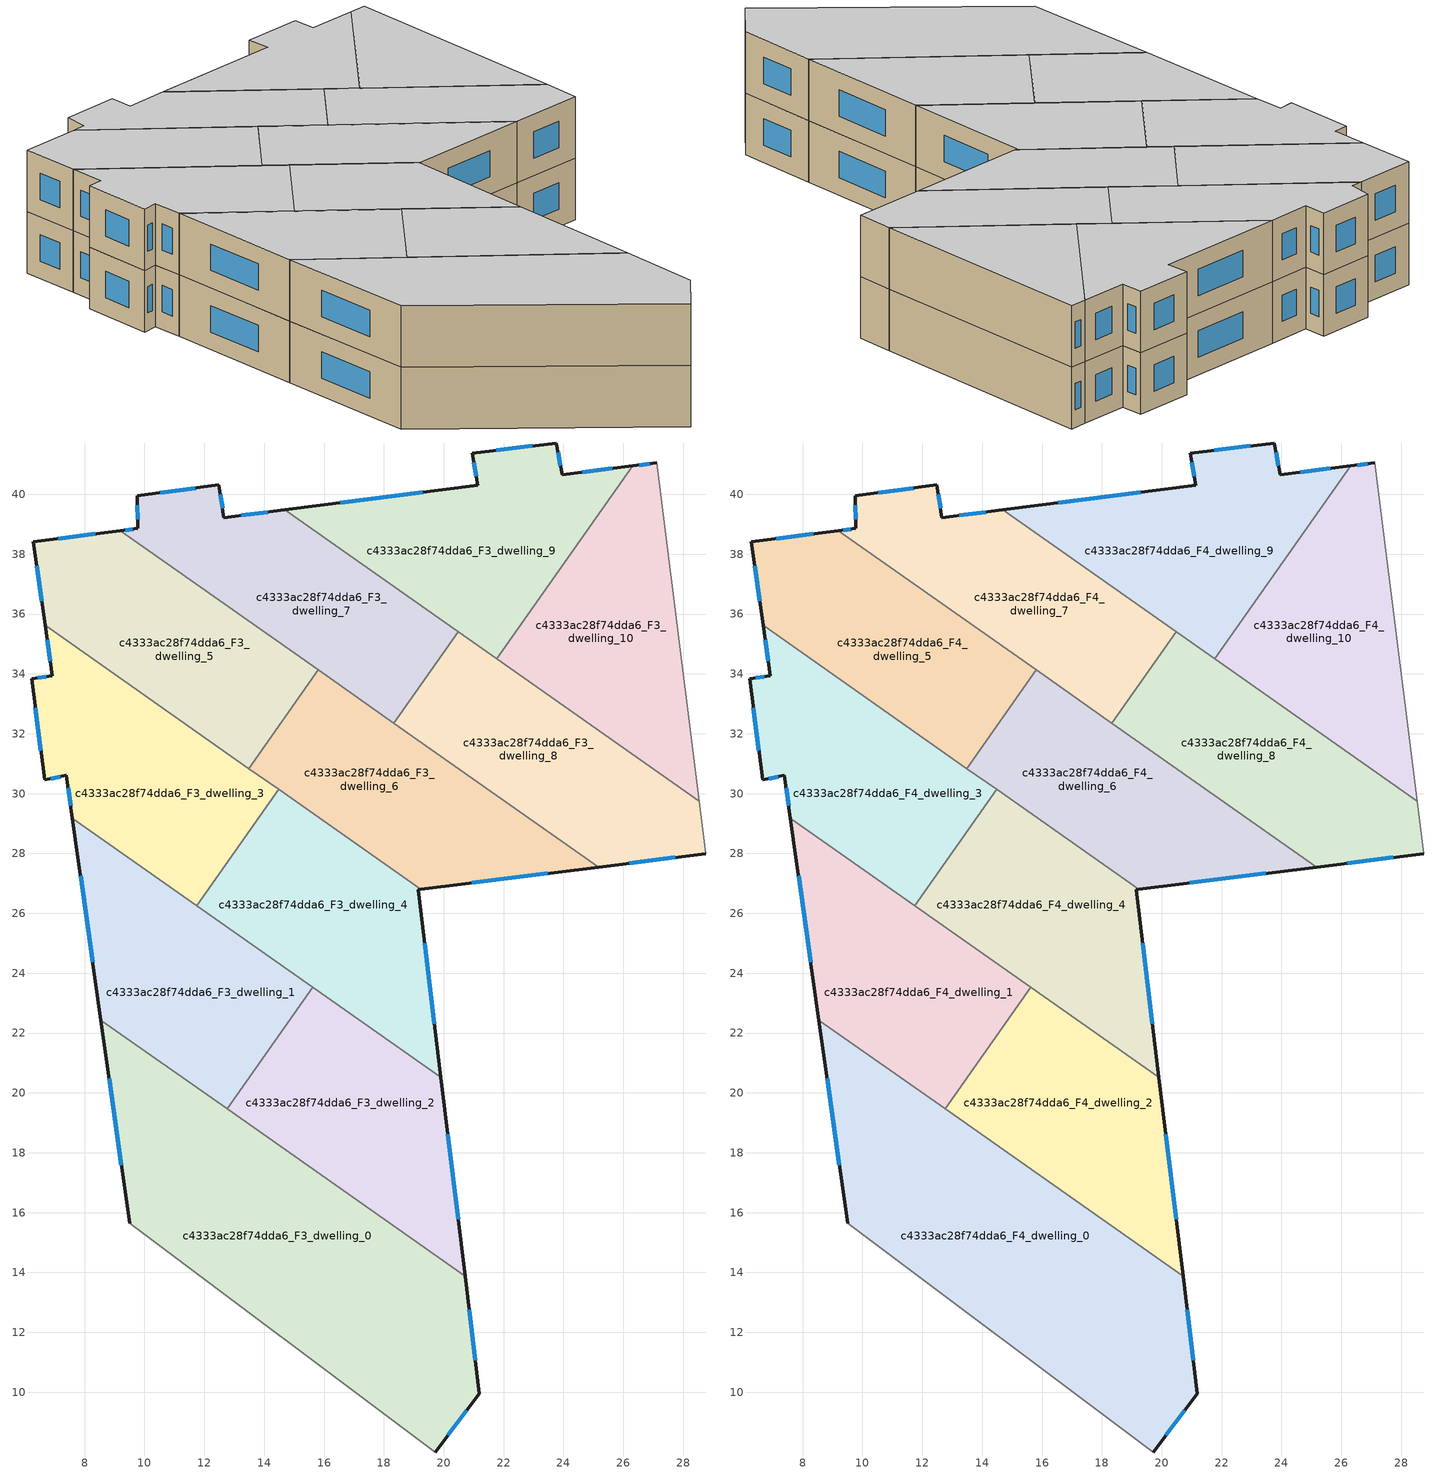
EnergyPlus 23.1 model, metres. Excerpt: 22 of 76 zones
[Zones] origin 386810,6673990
c4333ac28f74dda6_F3_dwelling_0
 floor to c4333ac28f74dda6_F2_dwelling_0 (EU_floor_Construction): 20.72,13.88 21.19,9.95 19.72,8 9.51,15.64 8.55,22.43 z9
 wall outside (EU_wall_Construction): 19.72,8 21.19,9.95 20.72,13.88 / 8.55,22.43 9.51,15.64 z9:12
 wall adiabatic (EU_wall_Construction): 9.51,15.64 19.72,8 z9:12
 wall to c4333ac28f74dda6_F3_dwelling_2 (EU_wall_Construction): 20.72,13.88 12.76,19.47 z9:12
 wall to c4333ac28f74dda6_F3_dwelling_1 (EU_wall_Construction): 12.76,19.47 8.55,22.43 z9:12
 window (EU_Window_Construction): 21.06,11.07 20.85,12.75 / 20.14,8.56 20.77,9.39 / 8.82,20.49 9.23,17.58 z9.86:11.14
c4333ac28f74dda6_F3_dwelling_1
 floor to c4333ac28f74dda6_F2_dwelling_1 (EU_floor_Construction): 15.62,23.53 12.76,19.47 8.55,22.43 7.59,29.18 z9
 wall outside (EU_wall_Construction): 7.59,29.18 8.55,22.43 z9:12
 wall to c4333ac28f74dda6_F3_dwelling_2 (EU_wall_Construction): 12.76,19.47 15.62,23.53 z9:12
 wall to c4333ac28f74dda6_F3_dwelling_3 (EU_wall_Construction): 11.75,26.25 7.59,29.18 z9:12
 wall to c4333ac28f74dda6_F3_dwelling_4 (EU_wall_Construction): 15.62,23.53 11.75,26.25 z9:12
 window (EU_Window_Construction): 7.87,27.25 8.27,24.36 z9.86:11.14
c4333ac28f74dda6_F3_dwelling_10
 floor to c4333ac28f74dda6_F2_dwelling_10 (EU_floor_Construction): 27.11,41.05 28.54,29.75 21.78,34.5 26.31,40.95 z9
 wall outside (EU_wall_Construction): 27.11,41.05 26.31,40.95 z9:12
 wall to c4333ac28f74dda6_F3_dwelling_9 (EU_wall_Construction): 26.31,40.95 21.78,34.5 z9:12
 wall adiabatic (EU_wall_Construction): 28.54,29.75 27.11,41.05 z9:12
 wall to c4333ac28f74dda6_F3_dwelling_8 (EU_wall_Construction): 21.78,34.5 28.54,29.75 z9:12
 window (EU_Window_Construction): 26.88,41.02 26.54,40.98 z9.86:11.14
c4333ac28f74dda6_F3_dwelling_2
 floor to c4333ac28f74dda6_F2_dwelling_2 (EU_floor_Construction): 19.91,20.52 20.72,13.88 12.76,19.47 15.62,23.53 z9
 wall outside (EU_wall_Construction): 20.72,13.88 19.91,20.52 z9:12
 wall to c4333ac28f74dda6_F3_dwelling_4 (EU_wall_Construction): 19.91,20.52 15.62,23.53 z9:12
 window (EU_Window_Construction): 20.49,15.77 20.14,18.62 z9.86:11.14
c4333ac28f74dda6_F3_dwelling_3
 floor to c4333ac28f74dda6_F2_dwelling_3 (EU_floor_Construction): 14.49,30.14 11.75,26.25 7.59,29.18 7.39,30.61 6.67,30.46 6.23,33.83 6.92,33.94 6.68,35.63 z9
 wall outside (EU_wall_Construction): 6.68,35.63 6.92,33.94 6.23,33.83 6.67,30.46 7.39,30.61 7.59,29.18 z9:12
 wall to c4333ac28f74dda6_F3_dwelling_4 (EU_wall_Construction): 11.75,26.25 14.49,30.14 z9:12
 wall to c4333ac28f74dda6_F3_dwelling_5 (EU_wall_Construction): 13.49,30.84 6.68,35.63 z9:12
 wall to c4333ac28f74dda6_F3_dwelling_6 (EU_wall_Construction): 14.49,30.14 13.49,30.84 z9:12
 window (EU_Window_Construction): 7.45,30.2 7.53,29.59 / 6.87,30.5 7.18,30.57 / 6.36,32.87 6.54,31.42 / 6.72,33.91 6.43,33.86 / 6.75,35.15 6.85,34.42 z9.86:11.14
c4333ac28f74dda6_F3_dwelling_4
 floor to c4333ac28f74dda6_F2_dwelling_4 (EU_floor_Construction): 19.23,26.8 19.15,26.79 19.91,20.52 11.75,26.25 14.49,30.14 z9
 wall outside (EU_wall_Construction): 19.91,20.52 19.15,26.79 19.23,26.8 z9:12
 wall to c4333ac28f74dda6_F3_dwelling_6 (EU_wall_Construction): 19.23,26.8 14.49,30.14 z9:12
 window (EU_Window_Construction): 19.69,22.31 19.36,25 z9.86:11.14
c4333ac28f74dda6_F3_dwelling_5
 floor to c4333ac28f74dda6_F2_dwelling_5 (EU_floor_Construction): 15.81,34.13 13.49,30.84 6.68,35.63 6.29,38.42 9.19,38.79 z9
 wall outside (EU_wall_Construction): 9.19,38.79 6.29,38.42 6.68,35.63 z9:12
 wall to c4333ac28f74dda6_F3_dwelling_6 (EU_wall_Construction): 13.49,30.84 15.81,34.13 z9:12
 wall to c4333ac28f74dda6_F3_dwelling_7 (EU_wall_Construction): 15.81,34.13 9.19,38.79 z9:12
 window (EU_Window_Construction): 6.4,37.62 6.57,36.43 / 8.36,38.68 7.12,38.52 z9.86:11.14
c4333ac28f74dda6_F3_dwelling_6
 floor to c4333ac28f74dda6_F2_dwelling_6 (EU_floor_Construction): 25.17,27.55 19.23,26.8 13.49,30.84 15.81,34.13 z9
 wall outside (EU_wall_Construction): 19.23,26.8 25.17,27.55 z9:12
 wall to c4333ac28f74dda6_F3_dwelling_8 (EU_wall_Construction): 25.17,27.55 18.34,32.36 z9:12
 wall to c4333ac28f74dda6_F3_dwelling_7 (EU_wall_Construction): 18.34,32.36 15.81,34.13 z9:12
 window (EU_Window_Construction): 20.93,27.02 23.48,27.33 z9.86:11.14
c4333ac28f74dda6_F3_dwelling_7
 floor to c4333ac28f74dda6_F2_dwelling_7 (EU_floor_Construction): 20.48,35.41 18.34,32.36 9.19,38.79 9.78,38.86 9.75,39.96 12.49,40.31 12.66,39.22 14.7,39.48 z9
 wall outside (EU_wall_Construction): 14.7,39.48 12.66,39.22 12.49,40.31 9.75,39.96 9.78,38.86 9.19,38.79 z9:12
 wall to c4333ac28f74dda6_F3_dwelling_8 (EU_wall_Construction): 18.34,32.36 20.48,35.41 z9:12
 wall to c4333ac28f74dda6_F3_dwelling_9 (EU_wall_Construction): 20.48,35.41 14.7,39.48 z9:12
 window (EU_Window_Construction): 14.11,39.41 13.24,39.3 / 9.61,38.84 9.36,38.81 / 9.76,39.64 9.77,39.17 / 11.7,40.21 10.53,40.06 / 12.61,39.54 12.54,40 z9.86:11.14
c4333ac28f74dda6_F3_dwelling_8
 floor to c4333ac28f74dda6_F2_dwelling_8 (EU_floor_Construction): 28.54,29.75 28.76,28 25.17,27.55 18.34,32.36 20.48,35.41 z9
 wall outside (EU_wall_Construction): 25.17,27.55 28.76,28 z9:12
 wall adiabatic (EU_wall_Construction): 28.76,28 28.54,29.75 z9:12
 wall to c4333ac28f74dda6_F3_dwelling_9 (EU_wall_Construction): 21.77,34.5 20.48,35.41 z9:12
 window (EU_Window_Construction): 26.2,27.68 27.73,27.87 z9.86:11.14
c4333ac28f74dda6_F3_dwelling_9
 floor to c4333ac28f74dda6_F2_dwelling_9 (EU_floor_Construction): 26.31,40.95 21.78,34.5 14.7,39.48 21.13,40.3 20.96,41.37 23.76,41.71 23.96,40.65 z9
 wall outside (EU_wall_Construction): 26.31,40.95 23.96,40.65 23.76,41.71 20.96,41.37 21.13,40.3 14.7,39.48 z9:12
 window (EU_Window_Construction): 25.64,40.87 24.63,40.74 / 19.29,40.06 16.53,39.71 / 21.01,41.07 21.08,40.6 / 22.96,41.62 21.76,41.47 / 23.9,40.96 23.82,41.41 z9.86:11.14
c4333ac28f74dda6_F4_dwelling_0
 floor to c4333ac28f74dda6_F3_dwelling_0 (EU_floor_Construction): 20.72,13.88 21.19,9.95 19.72,8 9.51,15.64 8.55,22.43 z12
 wall outside (EU_wall_Construction): 19.72,8 21.19,9.95 20.72,13.88 / 8.55,22.43 9.51,15.64 z12:15
 wall adiabatic (EU_wall_Construction): 9.51,15.64 19.72,8 z12:15
 wall to c4333ac28f74dda6_F4_dwelling_2 (EU_wall_Construction): 20.72,13.88 12.76,19.47 z12:15
 wall to c4333ac28f74dda6_F4_dwelling_1 (EU_wall_Construction): 12.76,19.47 8.55,22.43 z12:15
 window (EU_Window_Construction): 21.06,11.07 20.85,12.75 / 20.14,8.56 20.77,9.39 / 8.82,20.49 9.23,17.58 z12.86:14.14
 ceiling to c4333ac28f74dda6_F5_dwelling_0 (EU_floor_Construction): 19.72,8 21.19,9.95 20.72,13.88 8.55,22.43 9.51,15.64 z15
c4333ac28f74dda6_F4_dwelling_1
 floor to c4333ac28f74dda6_F3_dwelling_1 (EU_floor_Construction): 15.62,23.53 12.76,19.47 8.55,22.43 7.59,29.18 z12
 wall outside (EU_wall_Construction): 7.59,29.18 8.55,22.43 z12:15
 wall to c4333ac28f74dda6_F4_dwelling_2 (EU_wall_Construction): 12.76,19.47 15.62,23.53 z12:15
 wall to c4333ac28f74dda6_F4_dwelling_3 (EU_wall_Construction): 11.75,26.25 7.59,29.18 z12:15
 wall to c4333ac28f74dda6_F4_dwelling_4 (EU_wall_Construction): 15.62,23.53 11.75,26.25 z12:15
 window (EU_Window_Construction): 7.87,27.25 8.27,24.36 z12.86:14.14
 ceiling to c4333ac28f74dda6_F5_dwelling_1 (EU_floor_Construction): 12.76,19.47 15.62,23.53 7.59,29.18 8.55,22.43 z15
c4333ac28f74dda6_F4_dwelling_10
 floor to c4333ac28f74dda6_F3_dwelling_10 (EU_floor_Construction): 27.11,41.05 28.54,29.75 21.78,34.5 26.31,40.95 z12
 wall outside (EU_wall_Construction): 27.11,41.05 26.31,40.95 z12:15
 wall to c4333ac28f74dda6_F4_dwelling_9 (EU_wall_Construction): 26.31,40.95 21.78,34.5 z12:15
 wall adiabatic (EU_wall_Construction): 28.54,29.75 27.11,41.05 z12:15
 wall to c4333ac28f74dda6_F4_dwelling_8 (EU_wall_Construction): 21.78,34.5 28.54,29.75 z12:15
 window (EU_Window_Construction): 26.88,41.02 26.54,40.98 z12.86:14.14
 ceiling to c4333ac28f74dda6_F5_dwelling_10 (EU_floor_Construction): 28.54,29.75 27.11,41.05 26.31,40.95 21.78,34.5 z15
c4333ac28f74dda6_F4_dwelling_2
 floor to c4333ac28f74dda6_F3_dwelling_2 (EU_floor_Construction): 19.91,20.52 20.72,13.88 12.76,19.47 15.62,23.53 z12
 wall outside (EU_wall_Construction): 20.72,13.88 19.91,20.52 z12:15
 wall to c4333ac28f74dda6_F4_dwelling_4 (EU_wall_Construction): 19.91,20.52 15.62,23.53 z12:15
 window (EU_Window_Construction): 20.49,15.77 20.14,18.62 z12.86:14.14
 ceiling to c4333ac28f74dda6_F5_dwelling_2 (EU_floor_Construction): 20.72,13.88 19.91,20.52 15.62,23.53 12.76,19.47 z15
c4333ac28f74dda6_F4_dwelling_3
 floor to c4333ac28f74dda6_F3_dwelling_3 (EU_floor_Construction): 14.49,30.14 11.75,26.25 7.59,29.18 7.39,30.61 6.67,30.46 6.23,33.83 6.92,33.94 6.68,35.63 z12
 wall outside (EU_wall_Construction): 6.68,35.63 6.92,33.94 6.23,33.83 6.67,30.46 7.39,30.61 7.59,29.18 z12:15
 wall to c4333ac28f74dda6_F4_dwelling_4 (EU_wall_Construction): 11.75,26.25 14.49,30.14 z12:15
 wall to c4333ac28f74dda6_F4_dwelling_5 (EU_wall_Construction): 13.49,30.84 6.68,35.63 z12:15
 wall to c4333ac28f74dda6_F4_dwelling_6 (EU_wall_Construction): 14.49,30.14 13.49,30.84 z12:15
 window (EU_Window_Construction): 7.45,30.2 7.53,29.59 / 6.87,30.5 7.18,30.57 / 6.36,32.87 6.54,31.42 / 6.72,33.91 6.43,33.86 / 6.75,35.15 6.85,34.42 z12.86:14.14
 ceiling to c4333ac28f74dda6_F5_dwelling_3 (EU_floor_Construction): 11.75,26.25 14.49,30.14 6.68,35.63 6.92,33.94 6.23,33.83 6.67,30.46 7.39,30.61 7.59,29.18 z15
c4333ac28f74dda6_F4_dwelling_4
 floor to c4333ac28f74dda6_F3_dwelling_4 (EU_floor_Construction): 19.23,26.8 19.15,26.79 19.91,20.52 11.75,26.25 14.49,30.14 z12
 wall outside (EU_wall_Construction): 19.91,20.52 19.15,26.79 19.23,26.8 z12:15
 wall to c4333ac28f74dda6_F4_dwelling_6 (EU_wall_Construction): 19.23,26.8 14.49,30.14 z12:15
 window (EU_Window_Construction): 19.69,22.31 19.36,25 z12.86:14.14
 ceiling to c4333ac28f74dda6_F5_dwelling_4 (EU_floor_Construction): 19.91,20.52 19.15,26.79 19.23,26.8 14.49,30.14 11.75,26.25 z15
c4333ac28f74dda6_F4_dwelling_5
 floor to c4333ac28f74dda6_F3_dwelling_5 (EU_floor_Construction): 15.81,34.13 13.49,30.84 6.68,35.63 6.29,38.42 9.19,38.79 z12
 wall outside (EU_wall_Construction): 9.19,38.79 6.29,38.42 6.68,35.63 z12:15
 wall to c4333ac28f74dda6_F4_dwelling_6 (EU_wall_Construction): 13.49,30.84 15.81,34.13 z12:15
 wall to c4333ac28f74dda6_F4_dwelling_7 (EU_wall_Construction): 15.81,34.13 9.19,38.79 z12:15
 window (EU_Window_Construction): 6.4,37.62 6.57,36.43 / 8.36,38.68 7.12,38.52 z12.86:14.14
 ceiling to c4333ac28f74dda6_F5_dwelling_5 (EU_floor_Construction): 13.49,30.84 15.81,34.13 9.19,38.79 6.29,38.42 6.68,35.63 z15
c4333ac28f74dda6_F4_dwelling_6
 floor to c4333ac28f74dda6_F3_dwelling_6 (EU_floor_Construction): 25.17,27.55 19.23,26.8 13.49,30.84 15.81,34.13 z12
 wall outside (EU_wall_Construction): 19.23,26.8 25.17,27.55 z12:15
 wall to c4333ac28f74dda6_F4_dwelling_8 (EU_wall_Construction): 25.17,27.55 18.34,32.36 z12:15
 wall to c4333ac28f74dda6_F4_dwelling_7 (EU_wall_Construction): 18.34,32.36 15.81,34.13 z12:15
 window (EU_Window_Construction): 20.93,27.02 23.48,27.33 z12.86:14.14
 ceiling to c4333ac28f74dda6_F5_dwelling_6 (EU_floor_Construction): 25.17,27.55 15.81,34.13 13.49,30.84 19.23,26.8 z15
c4333ac28f74dda6_F4_dwelling_7
 floor to c4333ac28f74dda6_F3_dwelling_7 (EU_floor_Construction): 20.48,35.41 18.34,32.36 9.19,38.79 9.78,38.86 9.75,39.96 12.49,40.31 12.66,39.22 14.7,39.48 z12
 wall outside (EU_wall_Construction): 14.7,39.48 12.66,39.22 12.49,40.31 9.75,39.96 9.78,38.86 9.19,38.79 z12:15
 wall to c4333ac28f74dda6_F4_dwelling_8 (EU_wall_Construction): 18.34,32.36 20.48,35.41 z12:15
 wall to c4333ac28f74dda6_F4_dwelling_9 (EU_wall_Construction): 20.48,35.41 14.7,39.48 z12:15
 window (EU_Window_Construction): 14.11,39.41 13.24,39.3 / 9.61,38.84 9.36,38.81 / 9.76,39.64 9.77,39.17 / 11.7,40.21 10.53,40.06 / 12.61,39.54 12.54,40 z12.86:14.14
 ceiling to c4333ac28f74dda6_F5_dwelling_7 (EU_floor_Construction): 18.34,32.36 20.48,35.41 14.7,39.48 12.66,39.22 12.49,40.31 9.75,39.96 9.78,38.86 9.19,38.79 z15
c4333ac28f74dda6_F4_dwelling_8
 floor to c4333ac28f74dda6_F3_dwelling_8 (EU_floor_Construction): 28.54,29.75 28.76,28 25.17,27.55 18.34,32.36 20.48,35.41 z12
 wall outside (EU_wall_Construction): 25.17,27.55 28.76,28 z12:15
 wall adiabatic (EU_wall_Construction): 28.76,28 28.54,29.75 z12:15
 wall to c4333ac28f74dda6_F4_dwelling_9 (EU_wall_Construction): 21.77,34.5 20.48,35.41 z12:15
 window (EU_Window_Construction): 26.2,27.68 27.73,27.87 z12.86:14.14
 ceiling to c4333ac28f74dda6_F5_dwelling_8 (EU_floor_Construction): 28.76,28 28.54,29.75 20.48,35.41 18.34,32.36 25.17,27.55 z15
c4333ac28f74dda6_F4_dwelling_9
 floor to c4333ac28f74dda6_F3_dwelling_9 (EU_floor_Construction): 26.31,40.95 21.78,34.5 14.7,39.48 21.13,40.3 20.96,41.37 23.76,41.71 23.96,40.65 z12
 wall outside (EU_wall_Construction): 26.31,40.95 23.96,40.65 23.76,41.71 20.96,41.37 21.13,40.3 14.7,39.48 z12:15
 window (EU_Window_Construction): 25.64,40.87 24.63,40.74 / 19.29,40.06 16.53,39.71 / 21.01,41.07 21.08,40.6 / 22.96,41.62 21.76,41.47 / 23.9,40.96 23.82,41.41 z12.86:14.14
 ceiling to c4333ac28f74dda6_F5_dwelling_9 (EU_floor_Construction): 21.78,34.5 26.31,40.95 23.96,40.65 23.76,41.71 20.96,41.37 21.13,40.3 14.7,39.48 z15
[Building]
EU S2 Campaign: North Axis=0; Terrain=City; Solar Distribution=FullExterior
[Site:Location]
Helsinki-Vantaa.AP: Latitude=60.317; Longitude=24.963; Time Zone=2; Elevation=54.6
[SizingPeriod:WeatherFileDays]
AnnualSizingPeriod: Begin Month=1; Begin Day of Month=1; End Month=12; End Day of Month=31; Day of Week for Start Day=Monday; Use Weather File Daylight Saving Period=No; Use Weather File Rain and Snow Indicators=No
[MATERIAL]
EU_InternalMass_Material: Roughness=MediumRough; Thickness=0.1; Conductivity=1; Density=1800; Specific Heat=900; Thermal Absorptance=0.9; Solar Absorptance=0.7; Visible Absorptance=0.7
[MATERIAL:NOMASS] Roughness=MediumRough; Thermal Absorptance=0.9; Solar Absorptance=0.7; Visible Absorptance=0.7
Name | Thermal Resistance
EU_wall_NoMass | 1.10183
EU_floor_NoMass | 1.70606
[WINDOWMATERIAL:SIMPLEGLAZINGSYSTEM]
EU_Window_SimpleGlazing: UFactor=3.11035; Solar Heat Gain Coefficient=0.8; Visible Transmittance=0.8
[CONSTRUCTION]
EU_wall_Construction: EU_wall_NoMass
EU_floor_Construction: EU_floor_NoMass
EU_Window_Construction: EU_Window_SimpleGlazing
EU_InternalMass_Construction: EU_InternalMass_Material
[ZONE] Type=1; Multiplier=1; Ceiling Height=autocalculate; Floor Area=autocalculate; Part of Total Floor Area=Yes
Name | Volume
c4333ac28f74dda6_F3_dwelling_0; c4333ac28f74dda6_F4_dwelling_0 | 223.106
c4333ac28f74dda6_F3_dwelling_1; c4333ac28f74dda6_F4_dwelling_1; c4333ac28f74dda6_F3_dwelling_6; c4333ac28f74dda6_F4_dwelling_6 | 111.557
c4333ac28f74dda6_F3_dwelling_10; c4333ac28f74dda6_F4_dwelling_10 | 111.536
c4333ac28f74dda6_F3_dwelling_2; c4333ac28f74dda6_F4_dwelling_2 | 111.563
c4333ac28f74dda6_F3_dwelling_3; c4333ac28f74dda6_F4_dwelling_3 | 111.535
c4333ac28f74dda6_F3_dwelling_4; c4333ac28f74dda6_F4_dwelling_4 | 111.554
c4333ac28f74dda6_F3_dwelling_5; c4333ac28f74dda6_F4_dwelling_5 | 111.558
c4333ac28f74dda6_F3_dwelling_7; c4333ac28f74dda6_F4_dwelling_7 | 111.553
c4333ac28f74dda6_F3_dwelling_8; c4333ac28f74dda6_F4_dwelling_8 | 111.541
c4333ac28f74dda6_F3_dwelling_9; c4333ac28f74dda6_F4_dwelling_9 | 111.542
[INTERNALMASS] Construction=EU_InternalMass_Construction
Name | Zone or ZoneList | Surface Area
c4333ac28f74dda6_F3_dwelling_0_EU_InternalMass | c4333ac28f74dda6_F3_dwelling_0 | 74.3688
c4333ac28f74dda6_F3_dwelling_1_EU_InternalMass | c4333ac28f74dda6_F3_dwelling_1 | 37.1857
c4333ac28f74dda6_F3_dwelling_2_EU_InternalMass | c4333ac28f74dda6_F3_dwelling_2 | 37.1883
c4333ac28f74dda6_F3_dwelling_3_EU_InternalMass | c4333ac28f74dda6_F3_dwelling_3 | 37.1781
c4333ac28f74dda6_F3_dwelling_4_EU_InternalMass | c4333ac28f74dda6_F3_dwelling_4 | 37.1846
c4333ac28f74dda6_F3_dwelling_5_EU_InternalMass | c4333ac28f74dda6_F3_dwelling_5 | 37.186
c4333ac28f74dda6_F3_dwelling_6_EU_InternalMass | c4333ac28f74dda6_F3_dwelling_6 | 37.1859
c4333ac28f74dda6_F3_dwelling_7_EU_InternalMass | c4333ac28f74dda6_F3_dwelling_7 | 37.1843
c4333ac28f74dda6_F3_dwelling_8_EU_InternalMass | c4333ac28f74dda6_F3_dwelling_8 | 37.1799
c4333ac28f74dda6_F3_dwelling_9_EU_InternalMass | c4333ac28f74dda6_F3_dwelling_9 | 37.1808
c4333ac28f74dda6_F3_dwelling_10_EU_InternalMass | c4333ac28f74dda6_F3_dwelling_10 | 37.1787
c4333ac28f74dda6_F4_dwelling_0_EU_InternalMass | c4333ac28f74dda6_F4_dwelling_0 | 74.3688
c4333ac28f74dda6_F4_dwelling_1_EU_InternalMass | c4333ac28f74dda6_F4_dwelling_1 | 37.1857
c4333ac28f74dda6_F4_dwelling_2_EU_InternalMass | c4333ac28f74dda6_F4_dwelling_2 | 37.1883
c4333ac28f74dda6_F4_dwelling_3_EU_InternalMass | c4333ac28f74dda6_F4_dwelling_3 | 37.1781
c4333ac28f74dda6_F4_dwelling_4_EU_InternalMass | c4333ac28f74dda6_F4_dwelling_4 | 37.1846
c4333ac28f74dda6_F4_dwelling_5_EU_InternalMass | c4333ac28f74dda6_F4_dwelling_5 | 37.186
c4333ac28f74dda6_F4_dwelling_6_EU_InternalMass | c4333ac28f74dda6_F4_dwelling_6 | 37.1859
c4333ac28f74dda6_F4_dwelling_7_EU_InternalMass | c4333ac28f74dda6_F4_dwelling_7 | 37.1843
c4333ac28f74dda6_F4_dwelling_8_EU_InternalMass | c4333ac28f74dda6_F4_dwelling_8 | 37.1799
c4333ac28f74dda6_F4_dwelling_9_EU_InternalMass | c4333ac28f74dda6_F4_dwelling_9 | 37.1808
c4333ac28f74dda6_F4_dwelling_10_EU_InternalMass | c4333ac28f74dda6_F4_dwelling_10 | 37.1787
[OTHEREQUIPMENT] Fuel Type=Electricity; Design Level Calculation Method=Watts/Area; Power per Zone Floor Area=1; Fraction Latent=0; Fraction Radiant=0; Fraction Lost=0; Carbon Dioxide Generation Rate=0; EndUse Subcategory=EU_Step8_InternalGains
Name | Zone or ZoneList or Space or SpaceList | Schedule
EU_Step8_InternalGain_c4333ac28f74dda6_F3_dwelling_0_f000 | c4333ac28f74dda6_F3_dwelling_0 | EU_Step8_GainSchedule_c4333ac28f74dda6_F3_dwelling_0_f000
EU_Step8_InternalGain_c4333ac28f74dda6_F3_dwelling_1_f000 | c4333ac28f74dda6_F3_dwelling_1 | EU_Step8_GainSchedule_c4333ac28f74dda6_F3_dwelling_1_f000
EU_Step8_InternalGain_c4333ac28f74dda6_F3_dwelling_2_f000 | c4333ac28f74dda6_F3_dwelling_2 | EU_Step8_GainSchedule_c4333ac28f74dda6_F3_dwelling_2_f000
EU_Step8_InternalGain_c4333ac28f74dda6_F3_dwelling_3_f000 | c4333ac28f74dda6_F3_dwelling_3 | EU_Step8_GainSchedule_c4333ac28f74dda6_F3_dwelling_3_f000
EU_Step8_InternalGain_c4333ac28f74dda6_F3_dwelling_4_f000 | c4333ac28f74dda6_F3_dwelling_4 | EU_Step8_GainSchedule_c4333ac28f74dda6_F3_dwelling_4_f000
EU_Step8_InternalGain_c4333ac28f74dda6_F3_dwelling_5_f000 | c4333ac28f74dda6_F3_dwelling_5 | EU_Step8_GainSchedule_c4333ac28f74dda6_F3_dwelling_5_f000
EU_Step8_InternalGain_c4333ac28f74dda6_F3_dwelling_6_f000 | c4333ac28f74dda6_F3_dwelling_6 | EU_Step8_GainSchedule_c4333ac28f74dda6_F3_dwelling_6_f000
EU_Step8_InternalGain_c4333ac28f74dda6_F3_dwelling_7_f000 | c4333ac28f74dda6_F3_dwelling_7 | EU_Step8_GainSchedule_c4333ac28f74dda6_F3_dwelling_7_f000
EU_Step8_InternalGain_c4333ac28f74dda6_F3_dwelling_8_f000 | c4333ac28f74dda6_F3_dwelling_8 | EU_Step8_GainSchedule_c4333ac28f74dda6_F3_dwelling_8_f000
EU_Step8_InternalGain_c4333ac28f74dda6_F3_dwelling_9_f000 | c4333ac28f74dda6_F3_dwelling_9 | EU_Step8_GainSchedule_c4333ac28f74dda6_F3_dwelling_9_f000
EU_Step8_InternalGain_c4333ac28f74dda6_F3_dwelling_10_f000 | c4333ac28f74dda6_F3_dwelling_10 | EU_Step8_GainSchedule_c4333ac28f74dda6_F3_dwelling_10_f000
EU_Step8_InternalGain_c4333ac28f74dda6_F4_dwelling_0_f000 | c4333ac28f74dda6_F4_dwelling_0 | EU_Step8_GainSchedule_c4333ac28f74dda6_F4_dwelling_0_f000
EU_Step8_InternalGain_c4333ac28f74dda6_F4_dwelling_1_f000 | c4333ac28f74dda6_F4_dwelling_1 | EU_Step8_GainSchedule_c4333ac28f74dda6_F4_dwelling_1_f000
EU_Step8_InternalGain_c4333ac28f74dda6_F4_dwelling_2_f000 | c4333ac28f74dda6_F4_dwelling_2 | EU_Step8_GainSchedule_c4333ac28f74dda6_F4_dwelling_2_f000
EU_Step8_InternalGain_c4333ac28f74dda6_F4_dwelling_3_f000 | c4333ac28f74dda6_F4_dwelling_3 | EU_Step8_GainSchedule_c4333ac28f74dda6_F4_dwelling_3_f000
EU_Step8_InternalGain_c4333ac28f74dda6_F4_dwelling_4_f000 | c4333ac28f74dda6_F4_dwelling_4 | EU_Step8_GainSchedule_c4333ac28f74dda6_F4_dwelling_4_f000
EU_Step8_InternalGain_c4333ac28f74dda6_F4_dwelling_5_f000 | c4333ac28f74dda6_F4_dwelling_5 | EU_Step8_GainSchedule_c4333ac28f74dda6_F4_dwelling_5_f000
EU_Step8_InternalGain_c4333ac28f74dda6_F4_dwelling_6_f000 | c4333ac28f74dda6_F4_dwelling_6 | EU_Step8_GainSchedule_c4333ac28f74dda6_F4_dwelling_6_f000
EU_Step8_InternalGain_c4333ac28f74dda6_F4_dwelling_7_f000 | c4333ac28f74dda6_F4_dwelling_7 | EU_Step8_GainSchedule_c4333ac28f74dda6_F4_dwelling_7_f000
EU_Step8_InternalGain_c4333ac28f74dda6_F4_dwelling_8_f000 | c4333ac28f74dda6_F4_dwelling_8 | EU_Step8_GainSchedule_c4333ac28f74dda6_F4_dwelling_8_f000
EU_Step8_InternalGain_c4333ac28f74dda6_F4_dwelling_9_f000 | c4333ac28f74dda6_F4_dwelling_9 | EU_Step8_GainSchedule_c4333ac28f74dda6_F4_dwelling_9_f000
EU_Step8_InternalGain_c4333ac28f74dda6_F4_dwelling_10_f000 | c4333ac28f74dda6_F4_dwelling_10 | EU_Step8_GainSchedule_c4333ac28f74dda6_F4_dwelling_10_f000
[ZONEVENTILATION:DESIGNFLOWRATE] Schedule=EU_AlwaysOn; Design Flow Rate Calculation Method=AirChanges/Hour; Air Changes per Hour=0.756316; Ventilation Type=Natural; Fan Pressure Rise=0; Fan Total Efficiency=1; Constant Term Coefficient=1; Temperature Term Coefficient=0; Velocity Term Coefficient=0; Velocity Squared Term Coefficient=0; Minimum Indoor Temperature=-100; Maximum Indoor Temperature=100; Delta Temperature=-100; Minimum Outdoor Temperature=-100; Maximum Outdoor Temperature=100; Maximum Wind Speed=40
Name | Zone or ZoneList or Space or SpaceList
EU_ConstantAir_c4333ac28f74dda6_F3_dwelling_0 | c4333ac28f74dda6_F3_dwelling_0
EU_ConstantAir_c4333ac28f74dda6_F3_dwelling_1 | c4333ac28f74dda6_F3_dwelling_1
EU_ConstantAir_c4333ac28f74dda6_F3_dwelling_2 | c4333ac28f74dda6_F3_dwelling_2
EU_ConstantAir_c4333ac28f74dda6_F3_dwelling_3 | c4333ac28f74dda6_F3_dwelling_3
EU_ConstantAir_c4333ac28f74dda6_F3_dwelling_4 | c4333ac28f74dda6_F3_dwelling_4
EU_ConstantAir_c4333ac28f74dda6_F3_dwelling_5 | c4333ac28f74dda6_F3_dwelling_5
EU_ConstantAir_c4333ac28f74dda6_F3_dwelling_6 | c4333ac28f74dda6_F3_dwelling_6
EU_ConstantAir_c4333ac28f74dda6_F3_dwelling_7 | c4333ac28f74dda6_F3_dwelling_7
EU_ConstantAir_c4333ac28f74dda6_F3_dwelling_8 | c4333ac28f74dda6_F3_dwelling_8
EU_ConstantAir_c4333ac28f74dda6_F3_dwelling_9 | c4333ac28f74dda6_F3_dwelling_9
EU_ConstantAir_c4333ac28f74dda6_F3_dwelling_10 | c4333ac28f74dda6_F3_dwelling_10
EU_ConstantAir_c4333ac28f74dda6_F4_dwelling_0 | c4333ac28f74dda6_F4_dwelling_0
EU_ConstantAir_c4333ac28f74dda6_F4_dwelling_1 | c4333ac28f74dda6_F4_dwelling_1
EU_ConstantAir_c4333ac28f74dda6_F4_dwelling_2 | c4333ac28f74dda6_F4_dwelling_2
EU_ConstantAir_c4333ac28f74dda6_F4_dwelling_3 | c4333ac28f74dda6_F4_dwelling_3
EU_ConstantAir_c4333ac28f74dda6_F4_dwelling_4 | c4333ac28f74dda6_F4_dwelling_4
EU_ConstantAir_c4333ac28f74dda6_F4_dwelling_5 | c4333ac28f74dda6_F4_dwelling_5
EU_ConstantAir_c4333ac28f74dda6_F4_dwelling_6 | c4333ac28f74dda6_F4_dwelling_6
EU_ConstantAir_c4333ac28f74dda6_F4_dwelling_7 | c4333ac28f74dda6_F4_dwelling_7
EU_ConstantAir_c4333ac28f74dda6_F4_dwelling_8 | c4333ac28f74dda6_F4_dwelling_8
EU_ConstantAir_c4333ac28f74dda6_F4_dwelling_9 | c4333ac28f74dda6_F4_dwelling_9
EU_ConstantAir_c4333ac28f74dda6_F4_dwelling_10 | c4333ac28f74dda6_F4_dwelling_10
[HVACTEMPLATE:THERMOSTAT] Constant Heating Setpoint=20; Constant Cooling Setpoint=50
EU_HeatOnly_c4333ac28f74dda6_F0_dwelling_0; EU_HeatOnly_c4333ac28f74dda6_F0_dwelling_1; EU_HeatOnly_c4333ac28f74dda6_F0_dwelling_2; EU_HeatOnly_c4333ac28f74dda6_F0_dwelling_3; EU_HeatOnly_c4333ac28f74dda6_F0_dwelling_4; EU_HeatOnly_c4333ac28f74dda6_F0_dwelling_5; EU_HeatOnly_c4333ac28f74dda6_F0_dwelling_6; EU_HeatOnly_c4333ac28f74dda6_F0_dwelling_7; EU_HeatOnly_c4333ac28f74dda6_F0_dwelling_8; EU_HeatOnly_c4333ac28f74dda6_F0_dwelling_9; EU_HeatOnly_c4333ac28f74dda6_F0_dwelling_10; EU_HeatOnly_c4333ac28f74dda6_F1_dwelling_0; EU_HeatOnly_c4333ac28f74dda6_F1_dwelling_1; EU_HeatOnly_c4333ac28f74dda6_F1_dwelling_2; EU_HeatOnly_c4333ac28f74dda6_F1_dwelling_3; EU_HeatOnly_c4333ac28f74dda6_F1_dwelling_4; EU_HeatOnly_c4333ac28f74dda6_F1_dwelling_5; EU_HeatOnly_c4333ac28f74dda6_F1_dwelling_6; EU_HeatOnly_c4333ac28f74dda6_F1_dwelling_7; EU_HeatOnly_c4333ac28f74dda6_F1_dwelling_8; EU_HeatOnly_c4333ac28f74dda6_F1_dwelling_9; EU_HeatOnly_c4333ac28f74dda6_F1_dwelling_10; EU_HeatOnly_c4333ac28f74dda6_F2_dwelling_0; EU_HeatOnly_c4333ac28f74dda6_F2_dwelling_1; EU_HeatOnly_c4333ac28f74dda6_F2_dwelling_2; EU_HeatOnly_c4333ac28f74dda6_F2_dwelling_3; EU_HeatOnly_c4333ac28f74dda6_F2_dwelling_4; EU_HeatOnly_c4333ac28f74dda6_F2_dwelling_5; EU_HeatOnly_c4333ac28f74dda6_F2_dwelling_6; EU_HeatOnly_c4333ac28f74dda6_F2_dwelling_7; EU_HeatOnly_c4333ac28f74dda6_F2_dwelling_8; EU_HeatOnly_c4333ac28f74dda6_F2_dwelling_9; EU_HeatOnly_c4333ac28f74dda6_F2_dwelling_10; EU_HeatOnly_c4333ac28f74dda6_F3_dwelling_0; EU_HeatOnly_c4333ac28f74dda6_F3_dwelling_1; EU_HeatOnly_c4333ac28f74dda6_F3_dwelling_2; EU_HeatOnly_c4333ac28f74dda6_F3_dwelling_3; EU_HeatOnly_c4333ac28f74dda6_F3_dwelling_4; EU_HeatOnly_c4333ac28f74dda6_F3_dwelling_5; EU_HeatOnly_c4333ac28f74dda6_F3_dwelling_6; EU_HeatOnly_c4333ac28f74dda6_F3_dwelling_7; EU_HeatOnly_c4333ac28f74dda6_F3_dwelling_8; EU_HeatOnly_c4333ac28f74dda6_F3_dwelling_9; EU_HeatOnly_c4333ac28f74dda6_F3_dwelling_10; EU_HeatOnly_c4333ac28f74dda6_F4_dwelling_0; EU_HeatOnly_c4333ac28f74dda6_F4_dwelling_1; EU_HeatOnly_c4333ac28f74dda6_F4_dwelling_2; EU_HeatOnly_c4333ac28f74dda6_F4_dwelling_3; EU_HeatOnly_c4333ac28f74dda6_F4_dwelling_4; EU_HeatOnly_c4333ac28f74dda6_F4_dwelling_5; EU_HeatOnly_c4333ac28f74dda6_F4_dwelling_6; EU_HeatOnly_c4333ac28f74dda6_F4_dwelling_7; EU_HeatOnly_c4333ac28f74dda6_F4_dwelling_8; EU_HeatOnly_c4333ac28f74dda6_F4_dwelling_9; EU_HeatOnly_c4333ac28f74dda6_F4_dwelling_10; EU_HeatOnly_c4333ac28f74dda6_F5_dwelling_0; EU_HeatOnly_c4333ac28f74dda6_F5_dwelling_1; EU_HeatOnly_c4333ac28f74dda6_F5_dwelling_2; EU_HeatOnly_c4333ac28f74dda6_F5_dwelling_3; EU_HeatOnly_c4333ac28f74dda6_F5_dwelling_4; EU_HeatOnly_c4333ac28f74dda6_F5_dwelling_5; EU_HeatOnly_c4333ac28f74dda6_F5_dwelling_6; EU_HeatOnly_c4333ac28f74dda6_F5_dwelling_7; EU_HeatOnly_c4333ac28f74dda6_F5_dwelling_8; EU_HeatOnly_c4333ac28f74dda6_F5_dwelling_9; EU_HeatOnly_c4333ac28f74dda6_F5_dwelling_10; EU_HeatOnly_c4333ac28f74dda6_F6_dwelling_0; EU_HeatOnly_c4333ac28f74dda6_F6_dwelling_1; EU_HeatOnly_c4333ac28f74dda6_F6_dwelling_2; EU_HeatOnly_c4333ac28f74dda6_F6_dwelling_3; EU_HeatOnly_c4333ac28f74dda6_F6_dwelling_4; EU_HeatOnly_c4333ac28f74dda6_F6_dwelling_5; EU_HeatOnly_c4333ac28f74dda6_F6_dwelling_6; EU_HeatOnly_c4333ac28f74dda6_F6_dwelling_7; EU_HeatOnly_c4333ac28f74dda6_F6_dwelling_8; EU_HeatOnly_c4333ac28f74dda6_F6_dwelling_9
[HVACTEMPLATE:ZONE:IDEALLOADSAIRSYSTEM] System Availability Schedule=EU_AlwaysOn; Maximum Heating Supply Air Temperature=50; Minimum Cooling Supply Air Temperature=13; Maximum Heating Supply Air Humidity Ratio=0.0156; Minimum Cooling Supply Air Humidity Ratio=0.0077; Heating Limit=NoLimit; Cooling Limit=NoLimit; Heating Availability Schedule=EU_AlwaysOn; Cooling Availability Schedule=EU_CoolingOff; Dehumidification Control Type=ConstantSensibleHeatRatio; Cooling Sensible Heat Ratio=0.7; Dehumidification Setpoint=60; Humidification Control Type=None; Humidification Setpoint=30; Outdoor Air Method=None; Outdoor Air Flow Rate per Person=0.00944; Outdoor Air Flow Rate per Zone Floor Area=0; Outdoor Air Flow Rate per Zone=0; Demand Controlled Ventilation Type=None; Outdoor Air Economizer Type=NoEconomizer; Heat Recovery Type=None; Sensible Heat Recovery Effectiveness=0.7; Latent Heat Recovery Effectiveness=0.65
Name | Template Thermostat
c4333ac28f74dda6_F3_dwelling_0 | EU_HeatOnly_c4333ac28f74dda6_F3_dwelling_0
c4333ac28f74dda6_F3_dwelling_1 | EU_HeatOnly_c4333ac28f74dda6_F3_dwelling_1
c4333ac28f74dda6_F3_dwelling_2 | EU_HeatOnly_c4333ac28f74dda6_F3_dwelling_2
c4333ac28f74dda6_F3_dwelling_3 | EU_HeatOnly_c4333ac28f74dda6_F3_dwelling_3
c4333ac28f74dda6_F3_dwelling_4 | EU_HeatOnly_c4333ac28f74dda6_F3_dwelling_4
c4333ac28f74dda6_F3_dwelling_5 | EU_HeatOnly_c4333ac28f74dda6_F3_dwelling_5
c4333ac28f74dda6_F3_dwelling_6 | EU_HeatOnly_c4333ac28f74dda6_F3_dwelling_6
c4333ac28f74dda6_F3_dwelling_7 | EU_HeatOnly_c4333ac28f74dda6_F3_dwelling_7
c4333ac28f74dda6_F3_dwelling_8 | EU_HeatOnly_c4333ac28f74dda6_F3_dwelling_8
c4333ac28f74dda6_F3_dwelling_9 | EU_HeatOnly_c4333ac28f74dda6_F3_dwelling_9
c4333ac28f74dda6_F3_dwelling_10 | EU_HeatOnly_c4333ac28f74dda6_F3_dwelling_10
c4333ac28f74dda6_F4_dwelling_0 | EU_HeatOnly_c4333ac28f74dda6_F4_dwelling_0
c4333ac28f74dda6_F4_dwelling_1 | EU_HeatOnly_c4333ac28f74dda6_F4_dwelling_1
c4333ac28f74dda6_F4_dwelling_2 | EU_HeatOnly_c4333ac28f74dda6_F4_dwelling_2
c4333ac28f74dda6_F4_dwelling_3 | EU_HeatOnly_c4333ac28f74dda6_F4_dwelling_3
c4333ac28f74dda6_F4_dwelling_4 | EU_HeatOnly_c4333ac28f74dda6_F4_dwelling_4
c4333ac28f74dda6_F4_dwelling_5 | EU_HeatOnly_c4333ac28f74dda6_F4_dwelling_5
c4333ac28f74dda6_F4_dwelling_6 | EU_HeatOnly_c4333ac28f74dda6_F4_dwelling_6
c4333ac28f74dda6_F4_dwelling_7 | EU_HeatOnly_c4333ac28f74dda6_F4_dwelling_7
c4333ac28f74dda6_F4_dwelling_8 | EU_HeatOnly_c4333ac28f74dda6_F4_dwelling_8
c4333ac28f74dda6_F4_dwelling_9 | EU_HeatOnly_c4333ac28f74dda6_F4_dwelling_9
c4333ac28f74dda6_F4_dwelling_10 | EU_HeatOnly_c4333ac28f74dda6_F4_dwelling_10
[SIZING:ZONE] Zone Cooling Design Supply Air Temperature Input Method=SupplyAirTemperature; Zone Cooling Design Supply Air Temperature=13; Zone Heating Design Supply Air Temperature Input Method=SupplyAirTemperature; Zone Heating Design Supply Air Temperature=50; Zone Cooling Design Supply Air Humidity Ratio=0.008; Zone Heating Design Supply Air Humidity Ratio=0.008; Cooling Design Air Flow Method=DesignDay; Cooling Design Air Flow Rate=0; Cooling Minimum Air Flow per Zone Floor Area=0.000762; Cooling Minimum Air Flow=0; Cooling Minimum Air Flow Fraction=0.2; Heating Design Air Flow Method=DesignDay; Heating Design Air Flow Rate=0; Heating Maximum Air Flow per Zone Floor Area=0.002032; Heating Maximum Air Flow=0.141576; Heating Maximum Air Flow Fraction=0.3; Account for Dedicated Outdoor Air System=No; Dedicated Outdoor Air System Control Strategy=NeutralSupplyAir; Dedicated Outdoor Air Low Setpoint Temperature for Design=autosize; Dedicated Outdoor Air High Setpoint Temperature for Design=autosize; Zone Load Sizing Method=Sensible Load Only No Latent Load; Zone Latent Cooling Design Supply Air Humidity Ratio Input Method=HumidityRatioDifference; Zone Cooling Design Supply Air Humidity Ratio Difference=0.005; Zone Latent Heating Design Supply Air Humidity Ratio Input Method=HumidityRatioDifference; Zone Humidification Design Supply Air Humidity Ratio Difference=0.005
c4333ac28f74dda6_F3_dwelling_0; c4333ac28f74dda6_F3_dwelling_1; c4333ac28f74dda6_F3_dwelling_2; c4333ac28f74dda6_F3_dwelling_3; c4333ac28f74dda6_F3_dwelling_4; c4333ac28f74dda6_F3_dwelling_5; c4333ac28f74dda6_F3_dwelling_6; c4333ac28f74dda6_F3_dwelling_7; c4333ac28f74dda6_F3_dwelling_8; c4333ac28f74dda6_F3_dwelling_9; c4333ac28f74dda6_F3_dwelling_10; c4333ac28f74dda6_F4_dwelling_0; c4333ac28f74dda6_F4_dwelling_1; c4333ac28f74dda6_F4_dwelling_2; c4333ac28f74dda6_F4_dwelling_3; c4333ac28f74dda6_F4_dwelling_4; c4333ac28f74dda6_F4_dwelling_5; c4333ac28f74dda6_F4_dwelling_6; c4333ac28f74dda6_F4_dwelling_7; c4333ac28f74dda6_F4_dwelling_8; c4333ac28f74dda6_F4_dwelling_9; c4333ac28f74dda6_F4_dwelling_10
[SCHEDULE:CONSTANT]
Name | Hourly Value
EU_AlwaysOn | 1
EU_CoolingOff | 0
[SCHEDULE:FILE] Column Number=1; Rows to Skip at Top=0; Number of Hours of Data=8760; Column Separator=Comma; Interpolate to Timestep=No; Minutes per Item=60; Adjust Schedule for Daylight Savings=Yes
Name | File
EU_Step8_GainSchedule_c4333ac28f74dda6_F3_dwelling_0_f000 | ../../schedules/c4333ac28f74dda6/c4333ac28f74dda6_F3_dwelling_0_f000_gain.csv
EU_Step8_GainSchedule_c4333ac28f74dda6_F3_dwelling_1_f000 | ../../schedules/c4333ac28f74dda6/c4333ac28f74dda6_F3_dwelling_1_f000_gain.csv
EU_Step8_GainSchedule_c4333ac28f74dda6_F3_dwelling_2_f000 | ../../schedules/c4333ac28f74dda6/c4333ac28f74dda6_F3_dwelling_2_f000_gain.csv
EU_Step8_GainSchedule_c4333ac28f74dda6_F3_dwelling_3_f000 | ../../schedules/c4333ac28f74dda6/c4333ac28f74dda6_F3_dwelling_3_f000_gain.csv
EU_Step8_GainSchedule_c4333ac28f74dda6_F3_dwelling_4_f000 | ../../schedules/c4333ac28f74dda6/c4333ac28f74dda6_F3_dwelling_4_f000_gain.csv
EU_Step8_GainSchedule_c4333ac28f74dda6_F3_dwelling_5_f000 | ../../schedules/c4333ac28f74dda6/c4333ac28f74dda6_F3_dwelling_5_f000_gain.csv
EU_Step8_GainSchedule_c4333ac28f74dda6_F3_dwelling_6_f000 | ../../schedules/c4333ac28f74dda6/c4333ac28f74dda6_F3_dwelling_6_f000_gain.csv
EU_Step8_GainSchedule_c4333ac28f74dda6_F3_dwelling_7_f000 | ../../schedules/c4333ac28f74dda6/c4333ac28f74dda6_F3_dwelling_7_f000_gain.csv
EU_Step8_GainSchedule_c4333ac28f74dda6_F3_dwelling_8_f000 | ../../schedules/c4333ac28f74dda6/c4333ac28f74dda6_F3_dwelling_8_f000_gain.csv
EU_Step8_GainSchedule_c4333ac28f74dda6_F3_dwelling_9_f000 | ../../schedules/c4333ac28f74dda6/c4333ac28f74dda6_F3_dwelling_9_f000_gain.csv
EU_Step8_GainSchedule_c4333ac28f74dda6_F3_dwelling_10_f000 | ../../schedules/c4333ac28f74dda6/c4333ac28f74dda6_F3_dwelling_10_f000_gain.csv
EU_Step8_GainSchedule_c4333ac28f74dda6_F4_dwelling_0_f000 | ../../schedules/c4333ac28f74dda6/c4333ac28f74dda6_F4_dwelling_0_f000_gain.csv
EU_Step8_GainSchedule_c4333ac28f74dda6_F4_dwelling_1_f000 | ../../schedules/c4333ac28f74dda6/c4333ac28f74dda6_F4_dwelling_1_f000_gain.csv
EU_Step8_GainSchedule_c4333ac28f74dda6_F4_dwelling_2_f000 | ../../schedules/c4333ac28f74dda6/c4333ac28f74dda6_F4_dwelling_2_f000_gain.csv
EU_Step8_GainSchedule_c4333ac28f74dda6_F4_dwelling_3_f000 | ../../schedules/c4333ac28f74dda6/c4333ac28f74dda6_F4_dwelling_3_f000_gain.csv
EU_Step8_GainSchedule_c4333ac28f74dda6_F4_dwelling_4_f000 | ../../schedules/c4333ac28f74dda6/c4333ac28f74dda6_F4_dwelling_4_f000_gain.csv
EU_Step8_GainSchedule_c4333ac28f74dda6_F4_dwelling_5_f000 | ../../schedules/c4333ac28f74dda6/c4333ac28f74dda6_F4_dwelling_5_f000_gain.csv
EU_Step8_GainSchedule_c4333ac28f74dda6_F4_dwelling_6_f000 | ../../schedules/c4333ac28f74dda6/c4333ac28f74dda6_F4_dwelling_6_f000_gain.csv
EU_Step8_GainSchedule_c4333ac28f74dda6_F4_dwelling_7_f000 | ../../schedules/c4333ac28f74dda6/c4333ac28f74dda6_F4_dwelling_7_f000_gain.csv
EU_Step8_GainSchedule_c4333ac28f74dda6_F4_dwelling_8_f000 | ../../schedules/c4333ac28f74dda6/c4333ac28f74dda6_F4_dwelling_8_f000_gain.csv
EU_Step8_GainSchedule_c4333ac28f74dda6_F4_dwelling_9_f000 | ../../schedules/c4333ac28f74dda6/c4333ac28f74dda6_F4_dwelling_9_f000_gain.csv
EU_Step8_GainSchedule_c4333ac28f74dda6_F4_dwelling_10_f000 | ../../schedules/c4333ac28f74dda6/c4333ac28f74dda6_F4_dwelling_10_f000_gain.csv
